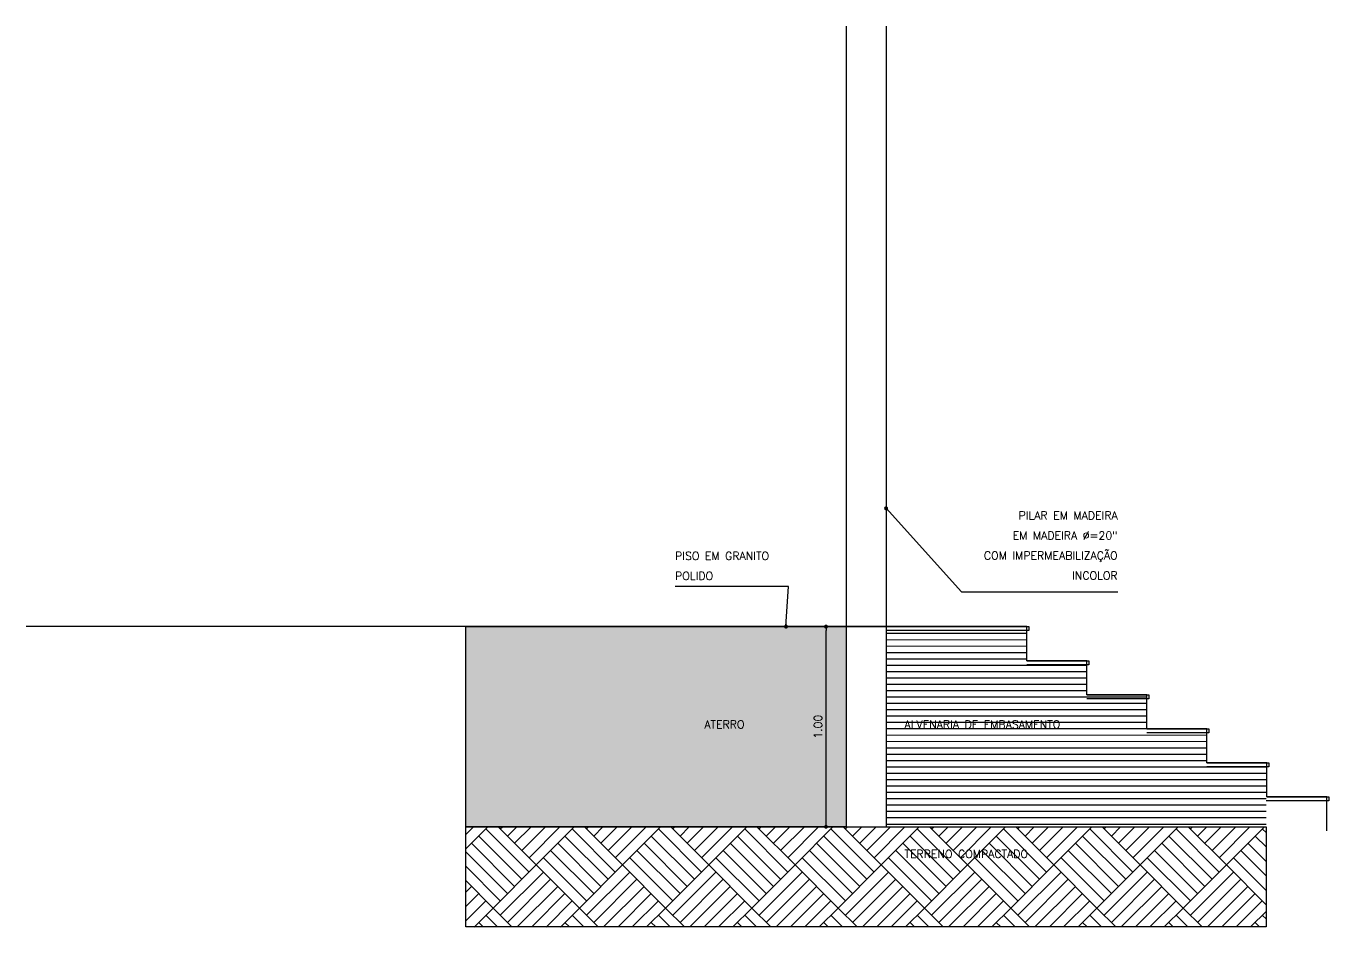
# Model space of a CAD drawing. Extents: x 387222 to 388513, y 9633222 to 9634061.
# Drawn here: x 387657.65 to 387664.16, y 9633403.13 to 9633407.63 of the extents above; entities that cross this region are included whole.
import ezdxf

# ---------------------------------------------------------------- set-up
doc = ezdxf.new("R2010")
doc.units = 0
doc.header["$LTSCALE"] = 0.049213
doc.header["$PDSIZE"] = -2.5
doc.layers.get('Defpoints').update_dxf_attribs({"color": 8})
for name, color, linetype in [('AI-Cotas', 12, 'Continuous'), ('HACH', 8, 'Continuous'), ('HATCH CINZA SÓLIDO', 9, 'Continuous'), ('P2', 2, 'Continuous')]:
    doc.layers.add(name, color=color, linetype=linetype)
doc.styles.add('RS20', font='romans.shx', dxfattribs={"height": 0.04})
doc.dimstyles.new('Cota 20', dxfattribs={"dimscale": 0.02, "dimtxt": 0.04, "dimasz": 1, "dimexe": 1.25, "dimexo": 0.625, "dimgap": 1, "dimtad": 1, "dimzin": 4, "dimdsep": 46, "dimtxsty": 'RS20', "dimblk": 'DOT', "dimcen": 0.1, "dimclrt": 2, "dimadec": 0, "dimazin": 0, "dimtfac": 1, "dimtix": 1, "dimtmove": 0, "dimatfit": 3, "dimldrblk": 'DOT', "dimfxl": 1, "dimarcsym": 0})

# ---------------------------------------------------------------- blocks, each defined once
blk = doc.blocks.new('_Dot')
at = {"color": 0, "linetype": 'ByBlock', "lineweight": -2}
blk.add_line((-0.5, 0), (-1, 0), dxfattribs=at)
at = {"color": 0, "linetype": 'ByBlock', "const_width": 0.5}
blk.add_lwpolyline([(-0.25, 0, 1), (0.25, 0, 1)], format="xyb", close=True, dxfattribs=at)
blk = doc.blocks.new('*D664')
at = {"layer": 'AI-Cotas', "color": 0, "lineweight": -2, "transparency": 16777216}
for p, q in [((387661.6348, 9633404.6298), (387661.6223, 9633404.6298)), ((387661.6473, 9633403.6498), (387661.6473, 9633404.6098)), ((387661.7348, 9633403.6298), (387661.6223, 9633403.6298))]:
    blk.add_line(p, q, dxfattribs=at)
at = {"layer": 'Defpoints', "color": 0, "transparency": 16777216}
for p in [(387661.6473, 9633404.6298), (387661.6473, 9633404.6298), (387661.7473, 9633403.6298)]:
    blk.add_point(p, dxfattribs=at)
at = {"layer": 'AI-Cotas', "color": 0, "lineweight": -2, "transparency": 16777216, "xscale": 0.02, "yscale": 0.02, "zscale": 0.02}
for p, rotation in [((387661.6473, 9633404.6298), 90), ((387661.6473, 9633403.6298), 270)]:
    blk.add_blockref('_Dot', p, dxfattribs=dict(at, rotation=rotation))
at = {"layer": 'AI-Cotas', "color": 2, "transparency": 16777216, "insert": (387661.6073, 9633404.1298), "char_height": 0.04, "attachment_point": 5, "rotation": 90, "style": 'RS20'}
blk.add_mtext('1.00', dxfattribs=at)

msp = doc.modelspace()

# ---------------------------------------------------------------- hatches: boundary and pattern name
at = {"layer": 'HACH'}
h = msp.add_hatch(dxfattribs=at)
h.set_pattern_fill('AR-SAND', color=256, scale=0.001, style=0)
h.set_pattern_definition([(37.5, (0, 0), (-0.00160003129598, 0.04894132373293), [0, -0.038608, 0, -0.04318, 0, -0.041275]), (7.5, (0, 0), (0.0449523283138, 0.07168251005684), [0, -0.020828, 0, -0.034798, 0, -0.013335]), (327.5, (-0.03124, 0), (0.07909923702415, 0.00014371846785), [0, -0.0127, 0, -0.04572, 0, -0.05969]), (317.5, (-0.03124, 0), (0.07635564524723, 0.0222929323257), [0, -0.00635, 0, -0.029972, 0, -0.03429])])
h.paths.add_polyline_path([(387659.8473, 9633404.6298), (387661.7473, 9633404.6298), (387661.7473, 9633403.6298), (387659.8473, 9633403.6298)])
h = msp.add_hatch(dxfattribs=at)
h.set_pattern_fill('AR-PARQ1', color=256, scale=0.001, angle=45)
h.set_pattern_definition([(135, (0, 0), (-0.431052293811, 3e-17), [0.3048, -0.3048]), (135, (0.03592, 0.03592), (-0.431052293811, 3e-17), [0.3048, -0.3048]), (135, (0.07184, 0.07184), (-0.431052293811, 3e-17), [0.3048, -0.3048]), (135, (0.10776, 0.10776), (-0.431052293811, 3e-17), [0.3048, -0.3048]), (135, (0.14368, 0.14368), (-0.431052293811, 3e-17), [0.3048, -0.3048]), (135, (0.1796, 0.1796), (-0.431052293811, 3e-17), [0.3048, -0.3048]), (135, (0.21553, 0.21553), (-0.431052293811, 3e-17), [0.3048, -0.3048]), (45, (-0.21553, 0.21553), (0.431052293811, -3e-17), [0.3048, -0.3048]), (45, (-0.25145, 0.25145), (0.431052293811, -3e-17), [0.3048, -0.3048]), (45, (-0.28737, 0.28737), (0.431052293811, -3e-17), [0.3048, -0.3048]), (45, (-0.3233, 0.3233), (0.431052293811, -3e-17), [0.3048, -0.3048]), (45, (-0.3592, 0.3592), (0.431052293811, -3e-17), [0.3048, -0.3048]), (45, (-0.39513, 0.39513), (0.431052293811, -3e-17), [0.3048, -0.3048]), (45, (-0.43105, 0.43105), (0.431052293811, -3e-17), [0.3048, -0.3048])])
h.paths.add_polyline_path([(387659.8473, 9633403.6298), (387663.8473, 9633403.6298), (387663.8473, 9633403.1298), (387659.8473, 9633403.1298)])
at = {"layer": 'HATCH CINZA SÓLIDO'}
h = msp.add_hatch(dxfattribs=at)
h.set_pattern_fill('ANSI31', color=256, scale=0.01, angle=315)
h.paths.add_polyline_path([(387663.5503, 9633404.1198), (387663.2503, 9633404.1198), (387663.2503, 9633404.2898), (387662.9503, 9633404.2898), (387662.9503, 9633404.4598), (387662.6503, 9633404.4598), (387662.6503, 9633404.6098), (387661.9473, 9633404.6098), (387661.9473, 9633403.6298), (387663.8473, 9633403.6298), (387663.8473, 9633403.9498), (387663.5503, 9633403.9498)])

# ---------------------------------------------------------------- linework, layer by layer
for points in [[(387661.7473, 9633407.6298), (387661.7473, 9633403.6298)], [(387661.9473, 9633407.6298), (387661.9473, 9633403.6298)], [(387661.7473, 9633403.6298), (387661.9473, 9633403.6298)]]:
    msp.add_lwpolyline(points)
at = {"layer": 'P2'}
for points in [[(387664.1503, 9633403.6098), (387664.1503, 9633403.7798), (387663.8503, 9633403.7798), (387663.8503, 9633403.9498), (387663.5503, 9633403.9498), (387663.5503, 9633404.1198), (387663.2503, 9633404.1198), (387663.2503, 9633404.2898), (387662.9503, 9633404.2898), (387662.9503, 9633404.4598), (387662.6503, 9633404.4598), (387662.6503, 9633404.6298), (387657.6503, 9633404.6298)], [(387660.1503, 9633404.6298), (387662.6603, 9633404.6298), (387662.6603, 9633404.6098), (387661.9473, 9633404.6098)], [(387662.6503, 9633404.4598), (387662.9603, 9633404.4598), (387662.9603, 9633404.4398), (387662.6503, 9633404.4398)], [(387662.9503, 9633404.2898), (387663.2603, 9633404.2898), (387663.2603, 9633404.2698), (387662.9503, 9633404.2698)], [(387663.2503, 9633404.1198), (387663.5603, 9633404.1198), (387663.5603, 9633404.0998), (387663.2503, 9633404.0998)], [(387663.5503, 9633403.9498), (387663.8603, 9633403.9498), (387663.8603, 9633403.9298), (387663.5503, 9633403.9298)], [(387663.8503, 9633403.7798), (387664.1603, 9633403.7798), (387664.1603, 9633403.7598), (387663.8473, 9633403.7598)], [(387659.8473, 9633403.6298), (387663.8473, 9633403.6298)]]:
    msp.add_lwpolyline(points, dxfattribs=at)
for points in [[(387659.8473, 9633404.6298), (387661.7473, 9633404.6298), (387661.7473, 9633403.6298), (387659.8473, 9633403.6298)], [(387659.8473, 9633403.6298), (387663.8473, 9633403.6298), (387663.8473, 9633403.1298), (387659.8473, 9633403.1298)]]:
    msp.add_lwpolyline(points, close=True, dxfattribs=at)

# ---------------------------------------------------------------- texts
at = {"layer": 'AI-Cotas', "style": 'RS20'}
for s, p in [('ATERRO', (387661.0394, 9633404.1212)), ('ALVENARIA DE EMBASAMENTO', (387662.0394, 9633404.1212)), ('TERRENO COMPACTADO', (387662.0394, 9633403.4742))]:
    msp.add_text(s, height=0.04, dxfattribs=at).set_placement(p)
at = {"layer": 'AI-Cotas', "char_height": 0.04, "style": 'RS20'}
for s, insert, attachment_point in [('\\pxsm1.5;PILAR EM MADEIRA\\PEM MADEIRA Ø=20"\\PCOM IMPERMEABILIZAÇÃO\\PINCOLOR ', (387663.1047, 9633405.205), 3), ('\\pxsm1.5;PISO EM GRANITO\\PPOLIDO', (387660.8931, 9633405.0031), 1)]:
    msp.add_mtext(s, dxfattribs=dict(at, insert=insert, attachment_point=attachment_point))

# ---------------------------------------------------------------- dimensions: what is measured, and where the dimension line sits
at = {"layer": 'AI-Cotas'}
dim = msp.add_linear_dim(base=(387661.6473, 9633404.6298), p1=(387661.7473, 9633403.6298), p2=(387661.6473, 9633404.6298), angle=90, dimstyle='Cota 20', dxfattribs=at)
dim.commit()
dim.dimension.update_dxf_attribs({"geometry": '*D664', "text_midpoint": (387661.6073, 9633404.1298)})

# ---------------------------------------------------------------- leaders
at = {"layer": 'AI-Cotas', "annotation_type": 0, "has_hookline": 1}
for points, hookline_direction, text_width in [([(387661.9473, 9633405.2209), (387662.3238, 9633404.8031), (387662.3438, 9633404.8031)], 0, 0.741), ([(387661.4473, 9633404.6298), (387661.4607, 9633404.8298), (387661.4407, 9633404.8298)], 1, 0.5276)]:
    msp.add_leader(points, dimstyle='Cota 20', dxfattribs=dict(at, hookline_direction=hookline_direction, text_width=text_width))

doc.saveas('drawing.dxf')
